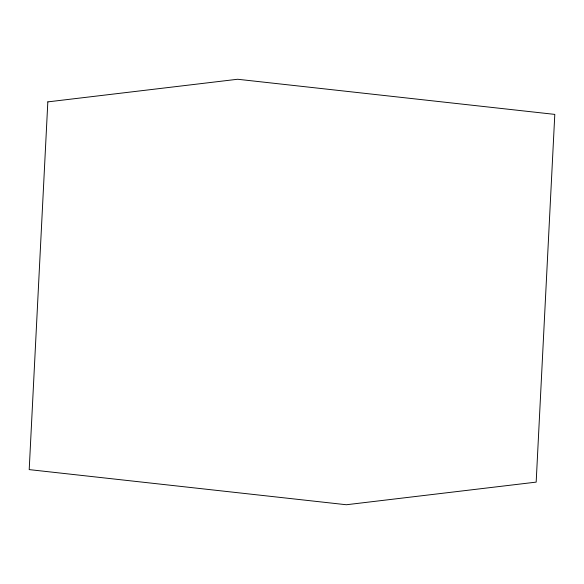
<?xml version="1.0" encoding="UTF-8"?>
<svg xmlns="http://www.w3.org/2000/svg" width="584" height="584" viewBox="0 0 584 584"><rect width="100%" height="100%" fill="white"/><g stroke="black" fill="none" stroke-linecap="round" stroke-linejoin="round"><path stroke-width="0.88" d="M47.83 101.879L29.2 469.609L346.385 504.744L536.17 482.121L554.8 114.391L237.615 79.256L47.83 101.879"/></g></svg>
